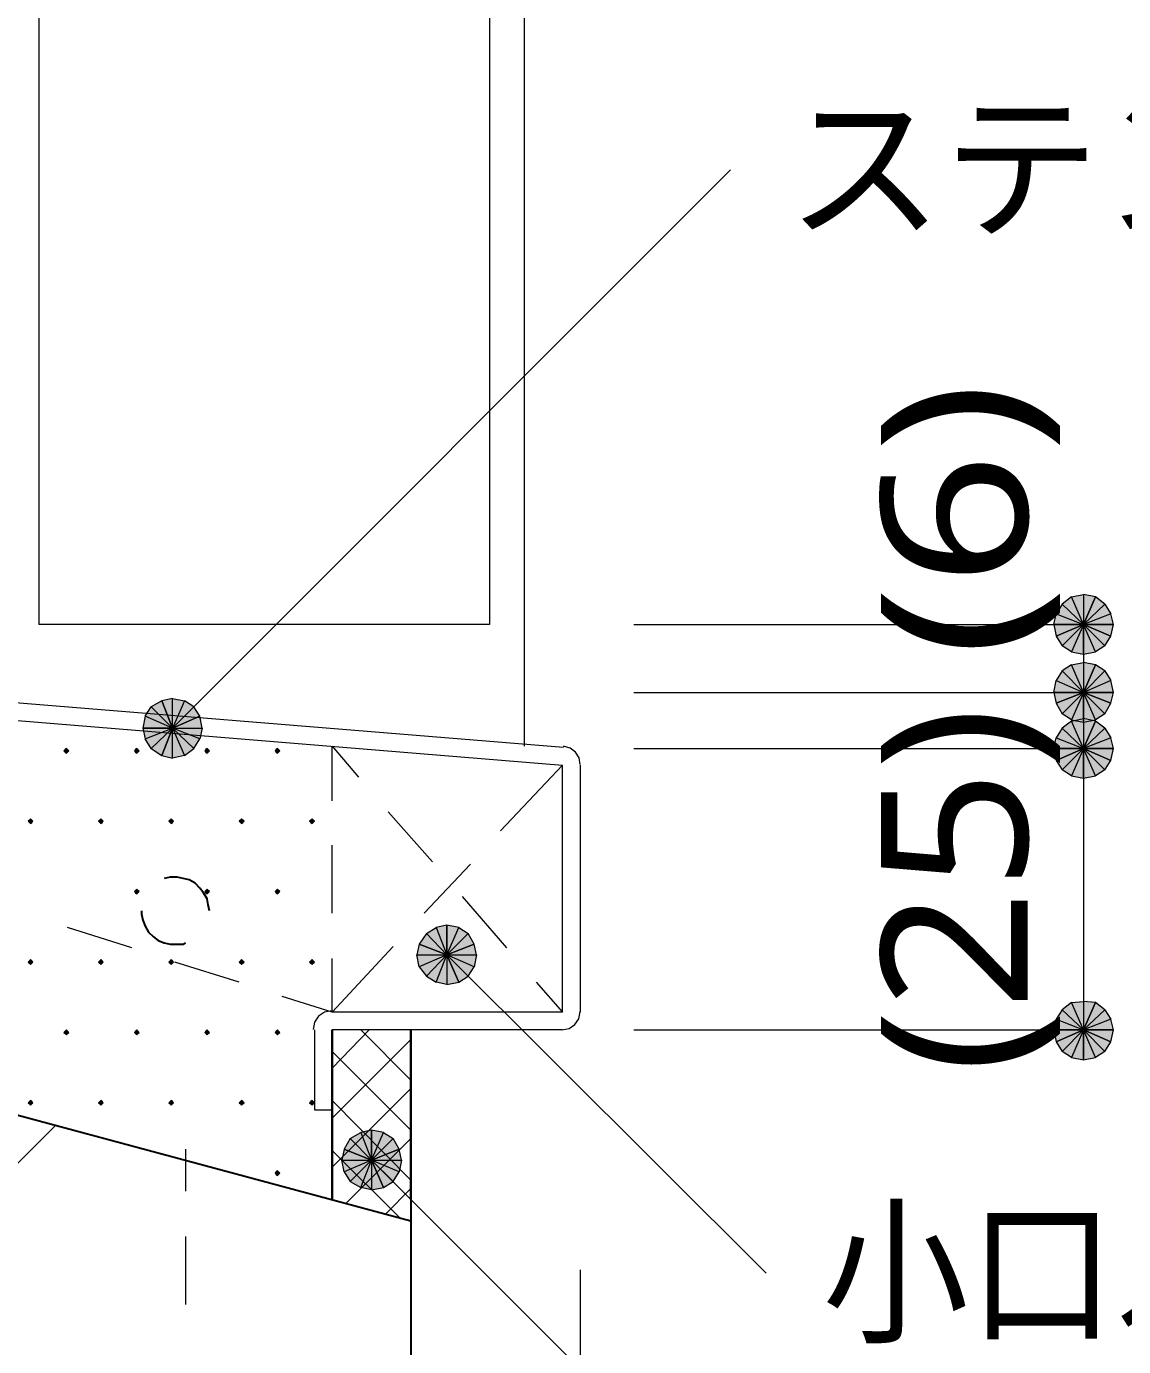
# Model space of a CAD drawing. Header units: millimetres. Extents: x 0 to 420, y 0 to 297.
# Drawn here: x 152.35 to 171.82, y 181.16 to 204.58 of the extents above; entities that cross this region are included whole.
import ezdxf
from ezdxf.enums import TextEntityAlignment as Align

# ---------------------------------------------------------------- set-up
doc = ezdxf.new("R2010")
doc.units = ezdxf.units.MM
doc.styles.add('kst32b', font='NotoSansJP-Variable.ttf')

msp = doc.modelspace()

# ---------------------------------------------------------------- hatches: boundary and pattern name
h = msp.add_hatch(color=7)
h.paths.add_polyline_path([(171.323, 194.458), (171.111, 194.5), (171.111, 193.971), (171.323, 194.458)])
h.paths.add_polyline_path([(171.111, 194.5), (171.111, 193.971), (170.9, 194.458), (171.111, 194.5)])
h.paths.add_polyline_path([(171.111, 193.971), (170.9, 194.458), (170.73, 194.331), (171.111, 193.971)])
h = msp.add_hatch(color=7)
h.paths.add_polyline_path([(171.641, 193.971), (171.598, 194.162), (171.111, 193.971), (171.641, 193.971)])
h.paths.add_polyline_path([(171.598, 194.162), (171.111, 193.971), (171.492, 194.331), (171.598, 194.162)])
h.paths.add_polyline_path([(171.111, 193.971), (171.492, 194.331), (171.323, 194.458), (171.111, 193.971)])
h = msp.add_hatch(color=7)
h.paths.add_polyline_path([(170.73, 194.331), (170.625, 194.162), (171.111, 193.971), (170.73, 194.331)])
h.paths.add_polyline_path([(170.625, 194.162), (171.111, 193.971), (170.582, 193.971), (170.625, 194.162)])
h.paths.add_polyline_path([(171.111, 193.971), (170.582, 193.971), (170.625, 193.76), (171.111, 193.971)])
h = msp.add_hatch(color=7)
h.paths.add_polyline_path([(170.625, 193.76), (170.73, 193.59), (171.111, 193.971), (170.625, 193.76)])
h.paths.add_polyline_path([(170.73, 193.59), (171.111, 193.971), (170.9, 193.484), (170.73, 193.59)])
h.paths.add_polyline_path([(171.111, 193.971), (170.9, 193.484), (171.111, 193.442), (171.111, 193.971)])
h = msp.add_hatch(color=7)
h.paths.add_polyline_path([(171.111, 193.442), (171.323, 193.484), (171.111, 193.971), (171.111, 193.442)])
h.paths.add_polyline_path([(171.323, 193.484), (171.111, 193.971), (171.492, 193.59), (171.323, 193.484)])
h.paths.add_polyline_path([(171.111, 193.971), (171.492, 193.59), (171.598, 193.76), (171.111, 193.971)])
for points in [[(171.598, 193.76), (171.641, 193.971), (171.111, 193.971), (171.598, 193.76)], [(171.598, 192.574), (171.641, 192.765), (171.111, 192.765), (171.598, 192.574)], [(155.427, 192.341), (155.321, 192.511), (154.94, 192.13), (155.427, 192.341)], [(153.056, 191.77), (153.035, 191.749), (153.014, 191.728), (153.035, 191.706), (153.056, 191.685), (153.077, 191.706), (153.099, 191.728), (153.077, 191.749), (153.056, 191.77)], [(154.305, 191.77), (154.284, 191.749), (154.263, 191.728), (154.284, 191.706), (154.305, 191.685), (154.326, 191.706), (154.347, 191.728), (154.326, 191.749), (154.305, 191.77)], [(155.554, 191.77), (155.533, 191.749), (155.512, 191.728), (155.533, 191.706), (155.554, 191.685), (155.575, 191.706), (155.596, 191.728), (155.575, 191.749), (155.554, 191.77)], [(156.803, 191.77), (156.782, 191.749), (156.76, 191.728), (156.782, 191.706), (156.803, 191.685), (156.824, 191.706), (156.845, 191.728), (156.824, 191.749), (156.803, 191.77)], [(171.598, 191.558), (171.641, 191.77), (171.111, 191.77), (171.598, 191.558)], [(152.421, 190.521), (152.4, 190.5), (152.379, 190.479), (152.4, 190.458), (152.421, 190.437), (152.442, 190.458), (152.463, 190.479), (152.442, 190.5), (152.421, 190.521)], [(153.67, 190.521), (153.649, 190.5), (153.628, 190.479), (153.649, 190.458), (153.67, 190.437), (153.691, 190.458), (153.712, 190.479), (153.691, 190.5), (153.67, 190.521)], [(154.919, 190.521), (154.898, 190.5), (154.877, 190.479), (154.898, 190.458), (154.919, 190.437), (154.94, 190.458), (154.961, 190.479), (154.94, 190.5), (154.919, 190.521)], [(156.168, 190.521), (156.146, 190.5), (156.125, 190.479), (156.146, 190.458), (156.168, 190.437), (156.189, 190.458), (156.21, 190.479), (156.189, 190.5), (156.168, 190.521)], [(157.417, 190.521), (157.395, 190.5), (157.374, 190.479), (157.395, 190.458), (157.417, 190.437), (157.438, 190.458), (157.459, 190.479), (157.438, 190.5), (157.417, 190.521)], [(154.305, 189.272), (154.284, 189.251), (154.263, 189.23), (154.284, 189.209), (154.305, 189.188), (154.326, 189.209), (154.347, 189.23), (154.326, 189.251), (154.305, 189.272)], [(155.554, 189.272), (155.533, 189.251), (155.512, 189.23), (155.533, 189.209), (155.554, 189.188), (155.575, 189.209), (155.596, 189.23), (155.575, 189.251), (155.554, 189.272)], [(156.803, 189.272), (156.782, 189.251), (156.76, 189.23), (156.782, 189.209), (156.803, 189.188), (156.824, 189.209), (156.845, 189.23), (156.824, 189.251), (156.803, 189.272)], [(152.421, 188.023), (152.4, 188.002), (152.379, 187.981), (152.4, 187.96), (152.421, 187.939), (152.442, 187.96), (152.463, 187.981), (152.442, 188.002), (152.421, 188.023)], [(153.67, 188.023), (153.649, 188.002), (153.628, 187.981), (153.649, 187.96), (153.67, 187.939), (153.691, 187.96), (153.712, 187.981), (153.691, 188.002), (153.67, 188.023)], [(154.919, 188.023), (154.898, 188.002), (154.877, 187.981), (154.898, 187.96), (154.919, 187.939), (154.94, 187.96), (154.961, 187.981), (154.94, 188.002), (154.919, 188.023)], [(156.168, 188.023), (156.146, 188.002), (156.125, 187.981), (156.146, 187.96), (156.168, 187.939), (156.189, 187.96), (156.21, 187.981), (156.189, 188.002), (156.168, 188.023)], [(157.417, 188.023), (157.395, 188.002), (157.374, 187.981), (157.395, 187.96), (157.417, 187.939), (157.438, 187.96), (157.459, 187.981), (157.438, 188.002), (157.417, 188.023)], [(160.02, 187.621), (160.189, 187.727), (159.808, 188.108), (160.02, 187.621)], [(153.056, 186.775), (153.035, 186.754), (153.014, 186.732), (153.035, 186.711), (153.056, 186.69), (153.077, 186.711), (153.099, 186.732), (153.077, 186.754), (153.056, 186.775)], [(154.305, 186.775), (154.284, 186.754), (154.263, 186.732), (154.284, 186.711), (154.305, 186.69), (154.326, 186.711), (154.347, 186.732), (154.326, 186.754), (154.305, 186.775)], [(155.554, 186.775), (155.533, 186.754), (155.512, 186.732), (155.533, 186.711), (155.554, 186.69), (155.575, 186.711), (155.596, 186.732), (155.575, 186.754), (155.554, 186.775)], [(156.803, 186.775), (156.782, 186.754), (156.76, 186.732), (156.782, 186.711), (156.803, 186.69), (156.824, 186.711), (156.845, 186.732), (156.824, 186.754), (156.803, 186.775)], [(171.598, 186.563), (171.641, 186.775), (171.111, 186.775), (171.598, 186.563)], [(152.421, 185.526), (152.4, 185.505), (152.379, 185.483), (152.4, 185.462), (152.421, 185.441), (152.442, 185.462), (152.463, 185.483), (152.442, 185.505), (152.421, 185.526)], [(153.67, 185.526), (153.649, 185.505), (153.628, 185.483), (153.649, 185.462), (153.67, 185.441), (153.691, 185.462), (153.712, 185.483), (153.691, 185.505), (153.67, 185.526)], [(154.919, 185.526), (154.898, 185.505), (154.877, 185.483), (154.898, 185.462), (154.919, 185.441), (154.94, 185.462), (154.961, 185.483), (154.94, 185.505), (154.919, 185.526)], [(156.168, 185.526), (156.146, 185.505), (156.125, 185.483), (156.146, 185.462), (156.168, 185.441), (156.189, 185.462), (156.21, 185.483), (156.189, 185.505), (156.168, 185.526)], [(157.417, 185.526), (157.395, 185.505), (157.374, 185.483), (157.395, 185.462), (157.417, 185.441), (157.438, 185.462), (157.459, 185.483), (157.438, 185.505), (157.417, 185.526)], [(158.687, 183.981), (158.856, 184.087), (158.475, 184.467), (158.687, 183.981)], [(156.803, 184.277), (156.782, 184.256), (156.76, 184.235), (156.782, 184.213), (156.803, 184.192), (156.824, 184.213), (156.845, 184.235), (156.824, 184.256), (156.803, 184.277)]]:
    msp.add_hatch(color=7).paths.add_polyline_path(points)
h = msp.add_hatch(color=7)
h.paths.add_polyline_path([(171.323, 193.252), (171.111, 193.294), (171.111, 192.765), (171.323, 193.252)])
h.paths.add_polyline_path([(171.111, 193.294), (171.111, 192.765), (170.9, 193.252), (171.111, 193.294)])
h.paths.add_polyline_path([(171.111, 192.765), (170.9, 193.252), (170.73, 193.146), (171.111, 192.765)])
h = msp.add_hatch(color=7)
h.paths.add_polyline_path([(170.73, 193.146), (170.625, 192.976), (171.111, 192.765), (170.73, 193.146)])
h.paths.add_polyline_path([(170.625, 192.976), (171.111, 192.765), (170.582, 192.765), (170.625, 192.976)])
h.paths.add_polyline_path([(171.111, 192.765), (170.582, 192.765), (170.625, 192.574), (171.111, 192.765)])
h = msp.add_hatch(color=7)
h.paths.add_polyline_path([(171.641, 192.765), (171.598, 192.976), (171.111, 192.765), (171.641, 192.765)])
h.paths.add_polyline_path([(171.598, 192.976), (171.111, 192.765), (171.492, 193.146), (171.598, 192.976)])
h.paths.add_polyline_path([(171.111, 192.765), (171.492, 193.146), (171.323, 193.252), (171.111, 192.765)])
h = msp.add_hatch(color=7)
h.paths.add_polyline_path([(154.75, 192.617), (154.559, 192.511), (154.94, 192.13), (154.75, 192.617)])
h.paths.add_polyline_path([(154.559, 192.511), (154.94, 192.13), (154.453, 192.341), (154.559, 192.511)])
h.paths.add_polyline_path([(154.94, 192.13), (154.453, 192.341), (154.411, 192.13), (154.94, 192.13)])
h = msp.add_hatch(color=7)
h.paths.add_polyline_path([(155.321, 192.511), (155.152, 192.617), (154.94, 192.13), (155.321, 192.511)])
h.paths.add_polyline_path([(155.152, 192.617), (154.94, 192.13), (154.94, 192.659), (155.152, 192.617)])
h.paths.add_polyline_path([(154.94, 192.13), (154.94, 192.659), (154.75, 192.617), (154.94, 192.13)])
h = msp.add_hatch(color=7)
h.paths.add_polyline_path([(170.625, 192.574), (170.73, 192.384), (171.111, 192.765), (170.625, 192.574)])
h.paths.add_polyline_path([(170.73, 192.384), (171.111, 192.765), (170.9, 192.278), (170.73, 192.384)])
h.paths.add_polyline_path([(171.111, 192.765), (170.9, 192.278), (171.111, 192.236), (171.111, 192.765)])
h = msp.add_hatch(color=7)
h.paths.add_polyline_path([(171.111, 192.236), (171.323, 192.278), (171.111, 192.765), (171.111, 192.236)])
h.paths.add_polyline_path([(171.323, 192.278), (171.111, 192.765), (171.492, 192.384), (171.323, 192.278)])
h.paths.add_polyline_path([(171.111, 192.765), (171.492, 192.384), (171.598, 192.574), (171.111, 192.765)])
h = msp.add_hatch(color=7)
h.paths.add_polyline_path([(155.321, 191.77), (155.427, 191.939), (154.94, 192.13), (155.321, 191.77)])
h.paths.add_polyline_path([(155.427, 191.939), (154.94, 192.13), (155.469, 192.13), (155.427, 191.939)])
h.paths.add_polyline_path([(154.94, 192.13), (155.469, 192.13), (155.427, 192.341), (154.94, 192.13)])
h = msp.add_hatch(color=7)
h.paths.add_polyline_path([(154.411, 192.13), (154.453, 191.939), (154.94, 192.13), (154.411, 192.13)])
h.paths.add_polyline_path([(154.453, 191.939), (154.94, 192.13), (154.559, 191.77), (154.453, 191.939)])
h.paths.add_polyline_path([(154.94, 192.13), (154.559, 191.77), (154.75, 191.643), (154.94, 192.13)])
h = msp.add_hatch(color=7)
h.paths.add_polyline_path([(154.75, 191.643), (154.94, 191.601), (154.94, 192.13), (154.75, 191.643)])
h.paths.add_polyline_path([(154.94, 191.601), (154.94, 192.13), (155.152, 191.643), (154.94, 191.601)])
h.paths.add_polyline_path([(154.94, 192.13), (155.152, 191.643), (155.321, 191.77), (154.94, 192.13)])
h = msp.add_hatch(color=7)
h.paths.add_polyline_path([(170.73, 192.13), (170.625, 191.961), (171.111, 191.77), (170.73, 192.13)])
h.paths.add_polyline_path([(170.625, 191.961), (171.111, 191.77), (170.582, 191.77), (170.625, 191.961)])
h.paths.add_polyline_path([(171.111, 191.77), (170.582, 191.77), (170.625, 191.558), (171.111, 191.77)])
h = msp.add_hatch(color=7)
h.paths.add_polyline_path([(171.323, 192.257), (171.111, 192.299), (171.111, 191.77), (171.323, 192.257)])
h.paths.add_polyline_path([(171.111, 192.299), (171.111, 191.77), (170.9, 192.257), (171.111, 192.299)])
h.paths.add_polyline_path([(171.111, 191.77), (170.9, 192.257), (170.73, 192.13), (171.111, 191.77)])
h = msp.add_hatch(color=7)
h.paths.add_polyline_path([(171.641, 191.77), (171.598, 191.961), (171.111, 191.77), (171.641, 191.77)])
h.paths.add_polyline_path([(171.598, 191.961), (171.111, 191.77), (171.492, 192.13), (171.598, 191.961)])
h.paths.add_polyline_path([(171.111, 191.77), (171.492, 192.13), (171.323, 192.257), (171.111, 191.77)])
h = msp.add_hatch(color=7)
h.paths.add_polyline_path([(170.625, 191.558), (170.73, 191.389), (171.111, 191.77), (170.625, 191.558)])
h.paths.add_polyline_path([(170.73, 191.389), (171.111, 191.77), (170.9, 191.283), (170.73, 191.389)])
h.paths.add_polyline_path([(171.111, 191.77), (170.9, 191.283), (171.111, 191.241), (171.111, 191.77)])
h = msp.add_hatch(color=7)
h.paths.add_polyline_path([(171.111, 191.241), (171.323, 191.283), (171.111, 191.77), (171.111, 191.241)])
h.paths.add_polyline_path([(171.323, 191.283), (171.111, 191.77), (171.492, 191.389), (171.323, 191.283)])
h.paths.add_polyline_path([(171.111, 191.77), (171.492, 191.389), (171.598, 191.558), (171.111, 191.77)])
h = msp.add_hatch(color=7)
h.paths.add_polyline_path([(159.808, 188.637), (159.618, 188.595), (159.808, 188.108), (159.808, 188.637)])
h.paths.add_polyline_path([(159.618, 188.595), (159.808, 188.108), (159.449, 188.489), (159.618, 188.595)])
h.paths.add_polyline_path([(159.808, 188.108), (159.449, 188.489), (159.321, 188.299), (159.808, 188.108)])
h = msp.add_hatch(color=7)
h.paths.add_polyline_path([(160.295, 188.299), (160.189, 188.489), (159.808, 188.108), (160.295, 188.299)])
h.paths.add_polyline_path([(160.189, 188.489), (159.808, 188.108), (160.02, 188.595), (160.189, 188.489)])
h.paths.add_polyline_path([(159.808, 188.108), (160.02, 188.595), (159.808, 188.637), (159.808, 188.108)])
h = msp.add_hatch(color=7)
h.paths.add_polyline_path([(159.321, 188.299), (159.279, 188.108), (159.808, 188.108), (159.321, 188.299)])
h.paths.add_polyline_path([(159.279, 188.108), (159.808, 188.108), (159.321, 187.896), (159.279, 188.108)])
h.paths.add_polyline_path([(159.808, 188.108), (159.321, 187.896), (159.449, 187.727), (159.808, 188.108)])
h = msp.add_hatch(color=7)
h.paths.add_polyline_path([(160.189, 187.727), (160.295, 187.896), (159.808, 188.108), (160.189, 187.727)])
h.paths.add_polyline_path([(160.295, 187.896), (159.808, 188.108), (160.337, 188.108), (160.295, 187.896)])
h.paths.add_polyline_path([(159.808, 188.108), (160.337, 188.108), (160.295, 188.299), (159.808, 188.108)])
h = msp.add_hatch(color=7)
h.paths.add_polyline_path([(159.449, 187.727), (159.618, 187.621), (159.808, 188.108), (159.449, 187.727)])
h.paths.add_polyline_path([(159.618, 187.621), (159.808, 188.108), (159.808, 187.579), (159.618, 187.621)])
h.paths.add_polyline_path([(159.808, 188.108), (159.808, 187.579), (160.02, 187.621), (159.808, 188.108)])
h = msp.add_hatch(color=7)
h.paths.add_polyline_path([(171.323, 187.262), (171.111, 187.283), (171.111, 186.775), (171.323, 187.262)])
h.paths.add_polyline_path([(171.111, 187.283), (171.111, 186.775), (170.9, 187.262), (171.111, 187.283)])
h.paths.add_polyline_path([(171.111, 186.775), (170.9, 187.262), (170.73, 187.134), (171.111, 186.775)])
h = msp.add_hatch(color=7)
h.paths.add_polyline_path([(171.641, 186.775), (171.598, 186.965), (171.111, 186.775), (171.641, 186.775)])
h.paths.add_polyline_path([(171.598, 186.965), (171.111, 186.775), (171.492, 187.134), (171.598, 186.965)])
h.paths.add_polyline_path([(171.111, 186.775), (171.492, 187.134), (171.323, 187.262), (171.111, 186.775)])
h = msp.add_hatch(color=7)
h.paths.add_polyline_path([(170.73, 187.134), (170.625, 186.965), (171.111, 186.775), (170.73, 187.134)])
h.paths.add_polyline_path([(170.625, 186.965), (171.111, 186.775), (170.582, 186.775), (170.625, 186.965)])
h.paths.add_polyline_path([(171.111, 186.775), (170.582, 186.775), (170.625, 186.563), (171.111, 186.775)])
h = msp.add_hatch(color=7)
h.paths.add_polyline_path([(170.625, 186.563), (170.73, 186.394), (171.111, 186.775), (170.625, 186.563)])
h.paths.add_polyline_path([(170.73, 186.394), (171.111, 186.775), (170.9, 186.288), (170.73, 186.394)])
h.paths.add_polyline_path([(171.111, 186.775), (170.9, 186.288), (171.111, 186.246), (171.111, 186.775)])
h = msp.add_hatch(color=7)
h.paths.add_polyline_path([(171.111, 186.246), (171.323, 186.288), (171.111, 186.775), (171.111, 186.246)])
h.paths.add_polyline_path([(171.323, 186.288), (171.111, 186.775), (171.492, 186.394), (171.323, 186.288)])
h.paths.add_polyline_path([(171.111, 186.775), (171.492, 186.394), (171.598, 186.563), (171.111, 186.775)])
h = msp.add_hatch(color=7)
h.paths.add_polyline_path([(158.475, 184.997), (158.284, 184.954), (158.475, 184.467), (158.475, 184.997)])
h.paths.add_polyline_path([(158.284, 184.954), (158.475, 184.467), (158.094, 184.848), (158.284, 184.954)])
h.paths.add_polyline_path([(158.475, 184.467), (158.094, 184.848), (157.988, 184.658), (158.475, 184.467)])
h = msp.add_hatch(color=7)
h.paths.add_polyline_path([(158.962, 184.658), (158.856, 184.848), (158.475, 184.467), (158.962, 184.658)])
h.paths.add_polyline_path([(158.856, 184.848), (158.475, 184.467), (158.687, 184.954), (158.856, 184.848)])
h.paths.add_polyline_path([(158.475, 184.467), (158.687, 184.954), (158.475, 184.997), (158.475, 184.467)])
h = msp.add_hatch(color=7)
h.paths.add_polyline_path([(157.988, 184.658), (157.946, 184.467), (158.475, 184.467), (157.988, 184.658)])
h.paths.add_polyline_path([(157.946, 184.467), (158.475, 184.467), (157.988, 184.256), (157.946, 184.467)])
h.paths.add_polyline_path([(158.475, 184.467), (157.988, 184.256), (158.094, 184.087), (158.475, 184.467)])
h = msp.add_hatch(color=7)
h.paths.add_polyline_path([(158.856, 184.087), (158.962, 184.256), (158.475, 184.467), (158.856, 184.087)])
h.paths.add_polyline_path([(158.962, 184.256), (158.475, 184.467), (159.004, 184.467), (158.962, 184.256)])
h.paths.add_polyline_path([(158.475, 184.467), (159.004, 184.467), (158.962, 184.658), (158.475, 184.467)])
h = msp.add_hatch(color=7)
h.paths.add_polyline_path([(158.094, 184.087), (158.284, 183.981), (158.475, 184.467), (158.094, 184.087)])
h.paths.add_polyline_path([(158.284, 183.981), (158.475, 184.467), (158.475, 183.938), (158.284, 183.981)])
h.paths.add_polyline_path([(158.475, 184.467), (158.475, 183.938), (158.687, 183.981), (158.475, 184.467)])

# ---------------------------------------------------------------- linework, layer by layer
at = {"lineweight": 13}
for points in [[(152.569, 221.763), (152.569, 193.971)], [(160.57, 221.763), (160.57, 193.971)], [(161.184, 221.763), (161.184, 191.812)], [(154.94, 192.13), (164.846, 202.036)], [(160.57, 193.971), (152.569, 193.971)], [(163.132, 193.971), (171.111, 193.971)], [(171.111, 193.971), (171.111, 192.765), (171.111, 191.77), (171.111, 186.775)], [(149.966, 192.765), (161.883, 191.791)], [(163.132, 192.765), (171.111, 192.765)], [(149.945, 192.447), (161.862, 191.474)], [(157.776, 191.812), (158.242, 191.262)], [(157.776, 190.839), (157.776, 191.812)], [(162.179, 191.484), (162.156, 191.605), (162.093, 191.706), (161.998, 191.777), (161.88, 191.811)], [(163.132, 191.77), (171.111, 191.77)], [(160.761, 190.309), (161.862, 191.474)], [(161.862, 187.092), (161.862, 191.474)], [(162.179, 191.474), (162.179, 187.092)], [(158.771, 190.648), (159.554, 189.759)], [(157.776, 188.849), (157.776, 190.055)], [(159.406, 188.849), (160.232, 189.717)], [(160.084, 189.145), (160.867, 188.235)], [(154.22, 188.235), (153.077, 188.595)], [(157.776, 187.092), (158.856, 188.256)], [(156.125, 187.621), (154.982, 187.981)], [(157.776, 187.092), (157.776, 188.045)], [(159.808, 188.108), (165.481, 182.457)], [(161.396, 187.621), (161.862, 187.092)], [(157.776, 187.092), (156.887, 187.367)], [(157.766, 187.113), (157.638, 187.088), (157.534, 187.017), (157.463, 186.913), (157.438, 186.785)], [(161.862, 187.092), (157.776, 187.092)], [(161.851, 186.775), (161.979, 186.8), (162.083, 186.871), (162.153, 186.975), (162.179, 187.103)], [(157.459, 186.775), (157.459, 185.356), (157.776, 185.356)], [(161.862, 186.775), (157.776, 186.775)], [(157.776, 186.097), (158.433, 186.775)], [(159.173, 185.886), (158.284, 186.775)], [(163.132, 186.775), (171.111, 186.775)], [(157.776, 185.208), (159.173, 186.605)], [(159.173, 184.997), (157.776, 186.394)], [(157.776, 184.34), (159.173, 185.737)], [(159.173, 184.108), (157.776, 185.526)], [(138.155, 170.371), (152.866, 185.081)], [(158.03, 183.705), (159.173, 184.848)], [(155.173, 184.658), (155.173, 183.917)], [(158.962, 183.451), (157.776, 184.637)], [(158.475, 184.467), (164.126, 178.816)], [(158.729, 183.515), (159.173, 183.959)], [(155.173, 183.113), (155.173, 181.906)], [(162.179, 182.52), (162.179, 174.9)]]:
    msp.add_lwpolyline(points, dxfattribs=at)
at = {"lineweight": 25}
for points in [[(132.482, 194.776), (135.17, 189.844), (159.173, 183.388)], [(155.596, 188.891), (155.575, 188.997), (155.554, 189.103), (155.49, 189.209), (155.427, 189.294), (155.342, 189.378), (155.236, 189.442), (155.13, 189.463), (155.025, 189.484), (154.898, 189.484), (154.792, 189.463)], [(154.39, 188.891), (154.39, 188.828), (154.411, 188.722), (154.453, 188.616), (154.517, 188.51), (154.601, 188.426), (154.686, 188.362), (154.792, 188.32), (154.898, 188.299), (155.025, 188.299), (155.13, 188.299), (155.173, 188.32)], [(159.173, 183.959), (159.173, 170.371)]]:
    msp.add_lwpolyline(points, dxfattribs=at)
at = {"lineweight": 0}
for points in [[(171.111, 193.971), (170.9, 194.458), (170.73, 194.331)], [(171.111, 194.5), (171.111, 193.971), (170.9, 194.458)], [(171.323, 194.458), (171.111, 194.5), (171.111, 193.971)], [(171.111, 193.971), (171.492, 194.331), (171.323, 194.458)], [(170.73, 194.331), (170.625, 194.162), (171.111, 193.971)], [(171.598, 194.162), (171.111, 193.971), (171.492, 194.331)], [(170.625, 194.162), (171.111, 193.971), (170.582, 193.971)], [(171.641, 193.971), (171.598, 194.162), (171.111, 193.971)], [(171.111, 193.971), (170.582, 193.971), (170.625, 193.76)], [(170.625, 193.76), (170.73, 193.59), (171.111, 193.971)], [(170.73, 193.59), (171.111, 193.971), (170.9, 193.484)], [(171.111, 193.971), (170.9, 193.484), (171.111, 193.442)], [(171.111, 193.442), (171.323, 193.484), (171.111, 193.971)], [(171.323, 193.484), (171.111, 193.971), (171.492, 193.59)], [(171.111, 193.971), (171.492, 193.59), (171.598, 193.76)], [(171.598, 193.76), (171.641, 193.971), (171.111, 193.971)], [(171.111, 193.294), (171.111, 192.765), (170.9, 193.252)], [(171.323, 193.252), (171.111, 193.294), (171.111, 192.765)], [(170.73, 193.146), (170.625, 192.976), (171.111, 192.765)], [(171.111, 192.765), (170.9, 193.252), (170.73, 193.146)], [(171.111, 192.765), (171.492, 193.146), (171.323, 193.252)], [(171.598, 192.976), (171.111, 192.765), (171.492, 193.146)], [(170.625, 192.976), (171.111, 192.765), (170.582, 192.765)], [(171.641, 192.765), (171.598, 192.976), (171.111, 192.765)], [(154.75, 192.617), (154.559, 192.511), (154.94, 192.13)], [(154.94, 192.13), (154.94, 192.659), (154.75, 192.617)], [(155.152, 192.617), (154.94, 192.13), (154.94, 192.659)], [(155.321, 192.511), (155.152, 192.617), (154.94, 192.13)], [(171.111, 192.765), (170.582, 192.765), (170.625, 192.574)], [(170.625, 192.574), (170.73, 192.384), (171.111, 192.765)], [(170.73, 192.384), (171.111, 192.765), (170.9, 192.278)], [(171.111, 192.765), (170.9, 192.278), (171.111, 192.236)], [(171.111, 192.236), (171.323, 192.278), (171.111, 192.765)], [(171.323, 192.278), (171.111, 192.765), (171.492, 192.384)], [(171.111, 192.765), (171.492, 192.384), (171.598, 192.574)], [(171.598, 192.574), (171.641, 192.765), (171.111, 192.765)], [(154.94, 192.13), (154.453, 192.341), (154.411, 192.13)], [(154.559, 192.511), (154.94, 192.13), (154.453, 192.341)], [(155.427, 192.341), (155.321, 192.511), (154.94, 192.13)], [(154.94, 192.13), (155.469, 192.13), (155.427, 192.341)], [(154.411, 192.13), (154.453, 191.939), (154.94, 192.13)], [(154.453, 191.939), (154.94, 192.13), (154.559, 191.77)], [(154.94, 192.13), (154.559, 191.77), (154.75, 191.643)], [(154.75, 191.643), (154.94, 191.601), (154.94, 192.13)], [(154.94, 191.601), (154.94, 192.13), (155.152, 191.643)], [(154.94, 192.13), (155.152, 191.643), (155.321, 191.77)], [(155.321, 191.77), (155.427, 191.939), (154.94, 192.13)], [(155.427, 191.939), (154.94, 192.13), (155.469, 192.13)], [(170.73, 192.13), (170.625, 191.961), (171.111, 191.77)], [(171.111, 191.77), (170.9, 192.257), (170.73, 192.13)], [(171.111, 192.299), (171.111, 191.77), (170.9, 192.257)], [(171.323, 192.257), (171.111, 192.299), (171.111, 191.77)], [(171.111, 191.77), (171.492, 192.13), (171.323, 192.257)], [(171.598, 191.961), (171.111, 191.77), (171.492, 192.13)], [(170.625, 191.961), (171.111, 191.77), (170.582, 191.77)], [(171.641, 191.77), (171.598, 191.961), (171.111, 191.77)], [(153.056, 191.77), (153.035, 191.749), (153.014, 191.728), (153.035, 191.706), (153.056, 191.685), (153.077, 191.706), (153.099, 191.728), (153.077, 191.749)], [(154.305, 191.77), (154.284, 191.749), (154.263, 191.728), (154.284, 191.706), (154.305, 191.685), (154.326, 191.706), (154.347, 191.728), (154.326, 191.749)], [(155.554, 191.77), (155.533, 191.749), (155.512, 191.728), (155.533, 191.706), (155.554, 191.685), (155.575, 191.706), (155.596, 191.728), (155.575, 191.749)], [(156.803, 191.77), (156.782, 191.749), (156.76, 191.728), (156.782, 191.706), (156.803, 191.685), (156.824, 191.706), (156.845, 191.728), (156.824, 191.749)], [(171.111, 191.77), (170.582, 191.77), (170.625, 191.558)], [(170.625, 191.558), (170.73, 191.389), (171.111, 191.77)], [(170.73, 191.389), (171.111, 191.77), (170.9, 191.283)], [(171.111, 191.77), (170.9, 191.283), (171.111, 191.241)], [(171.111, 191.241), (171.323, 191.283), (171.111, 191.77)], [(171.323, 191.283), (171.111, 191.77), (171.492, 191.389)], [(171.111, 191.77), (171.492, 191.389), (171.598, 191.558)], [(171.598, 191.558), (171.641, 191.77), (171.111, 191.77)], [(152.421, 190.521), (152.4, 190.5), (152.379, 190.479), (152.4, 190.458), (152.421, 190.437), (152.442, 190.458), (152.463, 190.479), (152.442, 190.5)], [(153.67, 190.521), (153.649, 190.5), (153.628, 190.479), (153.649, 190.458), (153.67, 190.437), (153.691, 190.458), (153.712, 190.479), (153.691, 190.5)], [(154.919, 190.521), (154.898, 190.5), (154.877, 190.479), (154.898, 190.458), (154.919, 190.437), (154.94, 190.458), (154.961, 190.479), (154.94, 190.5)], [(156.168, 190.521), (156.146, 190.5), (156.125, 190.479), (156.146, 190.458), (156.168, 190.437), (156.189, 190.458), (156.21, 190.479), (156.189, 190.5)], [(157.417, 190.521), (157.395, 190.5), (157.374, 190.479), (157.395, 190.458), (157.417, 190.437), (157.438, 190.458), (157.459, 190.479), (157.438, 190.5)], [(154.305, 189.272), (154.284, 189.251), (154.263, 189.23), (154.284, 189.209), (154.305, 189.188), (154.326, 189.209), (154.347, 189.23), (154.326, 189.251)], [(155.554, 189.272), (155.533, 189.251), (155.512, 189.23), (155.533, 189.209), (155.554, 189.188), (155.575, 189.209), (155.596, 189.23), (155.575, 189.251)], [(156.803, 189.272), (156.782, 189.251), (156.76, 189.23), (156.782, 189.209), (156.803, 189.188), (156.824, 189.209), (156.845, 189.23), (156.824, 189.251)], [(159.618, 188.595), (159.808, 188.108), (159.449, 188.489)], [(159.808, 188.637), (159.618, 188.595), (159.808, 188.108)], [(159.808, 188.108), (160.02, 188.595), (159.808, 188.637)], [(160.189, 188.489), (159.808, 188.108), (160.02, 188.595)], [(159.808, 188.108), (159.449, 188.489), (159.321, 188.299)], [(160.295, 188.299), (160.189, 188.489), (159.808, 188.108)], [(159.321, 188.299), (159.279, 188.108), (159.808, 188.108)], [(159.808, 188.108), (160.337, 188.108), (160.295, 188.299)], [(152.421, 188.023), (152.4, 188.002), (152.379, 187.981), (152.4, 187.96), (152.421, 187.939), (152.442, 187.96), (152.463, 187.981), (152.442, 188.002)], [(153.67, 188.023), (153.649, 188.002), (153.628, 187.981), (153.649, 187.96), (153.67, 187.939), (153.691, 187.96), (153.712, 187.981), (153.691, 188.002)], [(154.919, 188.023), (154.898, 188.002), (154.877, 187.981), (154.898, 187.96), (154.919, 187.939), (154.94, 187.96), (154.961, 187.981), (154.94, 188.002)], [(156.168, 188.023), (156.146, 188.002), (156.125, 187.981), (156.146, 187.96), (156.168, 187.939), (156.189, 187.96), (156.21, 187.981), (156.189, 188.002)], [(157.417, 188.023), (157.395, 188.002), (157.374, 187.981), (157.395, 187.96), (157.417, 187.939), (157.438, 187.96), (157.459, 187.981), (157.438, 188.002)], [(159.279, 188.108), (159.808, 188.108), (159.321, 187.896)], [(159.808, 188.108), (159.321, 187.896), (159.449, 187.727)], [(159.449, 187.727), (159.618, 187.621), (159.808, 188.108)], [(159.618, 187.621), (159.808, 188.108), (159.808, 187.579)], [(160.189, 187.727), (160.295, 187.896), (159.808, 188.108)], [(160.295, 187.896), (159.808, 188.108), (160.337, 188.108)], [(159.808, 188.108), (159.808, 187.579), (160.02, 187.621)], [(160.02, 187.621), (160.189, 187.727), (159.808, 188.108)], [(171.111, 186.775), (170.9, 187.262), (170.73, 187.134)], [(171.111, 187.283), (171.111, 186.775), (170.9, 187.262)], [(171.323, 187.262), (171.111, 187.283), (171.111, 186.775)], [(171.111, 186.775), (171.492, 187.134), (171.323, 187.262)], [(170.625, 186.965), (171.111, 186.775), (170.582, 186.775)], [(170.73, 187.134), (170.625, 186.965), (171.111, 186.775)], [(171.598, 186.965), (171.111, 186.775), (171.492, 187.134)], [(171.641, 186.775), (171.598, 186.965), (171.111, 186.775)], [(153.056, 186.775), (153.035, 186.754), (153.014, 186.732), (153.035, 186.711), (153.056, 186.69), (153.077, 186.711), (153.099, 186.732), (153.077, 186.754)], [(154.305, 186.775), (154.284, 186.754), (154.263, 186.732), (154.284, 186.711), (154.305, 186.69), (154.326, 186.711), (154.347, 186.732), (154.326, 186.754)], [(155.554, 186.775), (155.533, 186.754), (155.512, 186.732), (155.533, 186.711), (155.554, 186.69), (155.575, 186.711), (155.596, 186.732), (155.575, 186.754)], [(156.803, 186.775), (156.782, 186.754), (156.76, 186.732), (156.782, 186.711), (156.803, 186.69), (156.824, 186.711), (156.845, 186.732), (156.824, 186.754)], [(171.111, 186.775), (170.582, 186.775), (170.625, 186.563)], [(170.625, 186.563), (170.73, 186.394), (171.111, 186.775)], [(170.73, 186.394), (171.111, 186.775), (170.9, 186.288)], [(171.111, 186.775), (170.9, 186.288), (171.111, 186.246)], [(171.111, 186.246), (171.323, 186.288), (171.111, 186.775)], [(171.323, 186.288), (171.111, 186.775), (171.492, 186.394)], [(171.111, 186.775), (171.492, 186.394), (171.598, 186.563)], [(171.598, 186.563), (171.641, 186.775), (171.111, 186.775)], [(152.421, 185.526), (152.4, 185.505), (152.379, 185.483), (152.4, 185.462), (152.421, 185.441), (152.442, 185.462), (152.463, 185.483), (152.442, 185.505)], [(153.67, 185.526), (153.649, 185.505), (153.628, 185.483), (153.649, 185.462), (153.67, 185.441), (153.691, 185.462), (153.712, 185.483), (153.691, 185.505)], [(154.919, 185.526), (154.898, 185.505), (154.877, 185.483), (154.898, 185.462), (154.919, 185.441), (154.94, 185.462), (154.961, 185.483), (154.94, 185.505)], [(156.168, 185.526), (156.146, 185.505), (156.125, 185.483), (156.146, 185.462), (156.168, 185.441), (156.189, 185.462), (156.21, 185.483), (156.189, 185.505)], [(157.417, 185.526), (157.395, 185.505), (157.374, 185.483), (157.395, 185.462), (157.417, 185.441), (157.438, 185.462), (157.459, 185.483), (157.438, 185.505)], [(158.475, 184.467), (158.094, 184.848), (157.988, 184.658)], [(158.284, 184.954), (158.475, 184.467), (158.094, 184.848)], [(158.475, 184.997), (158.284, 184.954), (158.475, 184.467)], [(158.475, 184.467), (158.687, 184.954), (158.475, 184.997)], [(158.856, 184.848), (158.475, 184.467), (158.687, 184.954)], [(158.962, 184.658), (158.856, 184.848), (158.475, 184.467)], [(157.988, 184.658), (157.946, 184.467), (158.475, 184.467)], [(158.475, 184.467), (159.004, 184.467), (158.962, 184.658)], [(157.946, 184.467), (158.475, 184.467), (157.988, 184.256)], [(158.475, 184.467), (157.988, 184.256), (158.094, 184.087)], [(158.094, 184.087), (158.284, 183.981), (158.475, 184.467)], [(158.284, 183.981), (158.475, 184.467), (158.475, 183.938)], [(158.856, 184.087), (158.962, 184.256), (158.475, 184.467)], [(158.962, 184.256), (158.475, 184.467), (159.004, 184.467)], [(158.475, 184.467), (158.475, 183.938), (158.687, 183.981)], [(158.687, 183.981), (158.856, 184.087), (158.475, 184.467)], [(156.803, 184.277), (156.782, 184.256), (156.76, 184.235), (156.782, 184.213), (156.803, 184.192), (156.824, 184.213), (156.845, 184.235), (156.824, 184.256)]]:
    msp.add_lwpolyline(points, close=True, dxfattribs=at)
at = {"lineweight": 30}
for points in [[(157.776, 186.775), (157.776, 183.769)], [(159.173, 186.775), (159.173, 183.769)]]:
    msp.add_lwpolyline(points, dxfattribs=at)

# ---------------------------------------------------------------- texts
at = {"style": 'kst32b'}
for s, height, p, p2 in [('ステンレス t=1.5', 2.07913, (165.841, 201.041), (186.632, 201.041)), ('(6)', 2.5989, (170.117, 193.4), (170.117, 198.273)), ('(25)', 2.5989, (170.117, 186.013), (170.117, 192.51)), ('小口ふた', 2.0791, (166.476, 181.441), (176.871, 181.441))]:
    msp.add_text(s, height=height, dxfattribs=at).set_placement(p, p2, align=Align.FIT)

doc.saveas('drawing.dxf')
